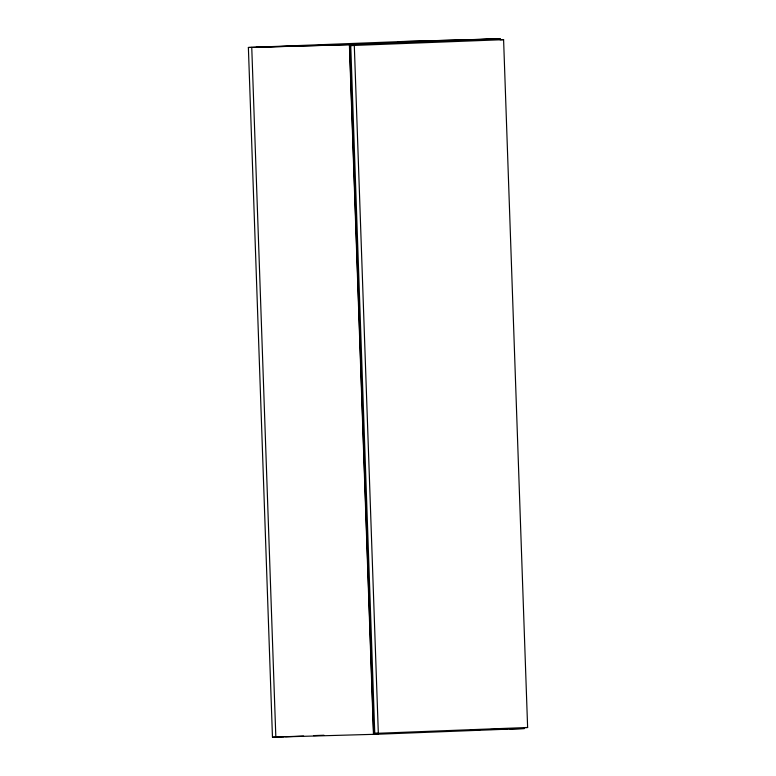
<?xml version="1.0" encoding="UTF-8"?>
<svg xmlns="http://www.w3.org/2000/svg" width="776" height="776" viewBox="0 0 776 776"><rect width="100%" height="100%" fill="white"/><g stroke="black" fill="none" stroke-linecap="round" stroke-linejoin="round"><path stroke-width="1.16" d="M378.193 734.203L272.463 737.2L248.378 47.482L402.56 41.526M350.742 45.561L503.595 39.663L527.622 727.5L374.769 733.398L350.742 45.561L354.302 45.454L378.329 733.301L374.769 733.398M272.463 737.2L283.997 736.793M285.49 736.734L303.591 736.026M313.485 735.609L323.98 735.241M399.184 41.623L500.384 38.8L349.394 44.659L373.479 734.387L524.469 728.518L509.813 728.936M398.03 41.7L495.864 38.975M500.035 39.76L503.595 39.663M256.284 47.21L354.108 44.484M248.378 47.482L349.588 44.659L373.673 734.377M524.062 727.597L527.622 727.5M470.334 730.08L479.975 729.809M490.529 729.469L507.708 729.042M251.754 47.385L275.839 737.103"/></g></svg>
